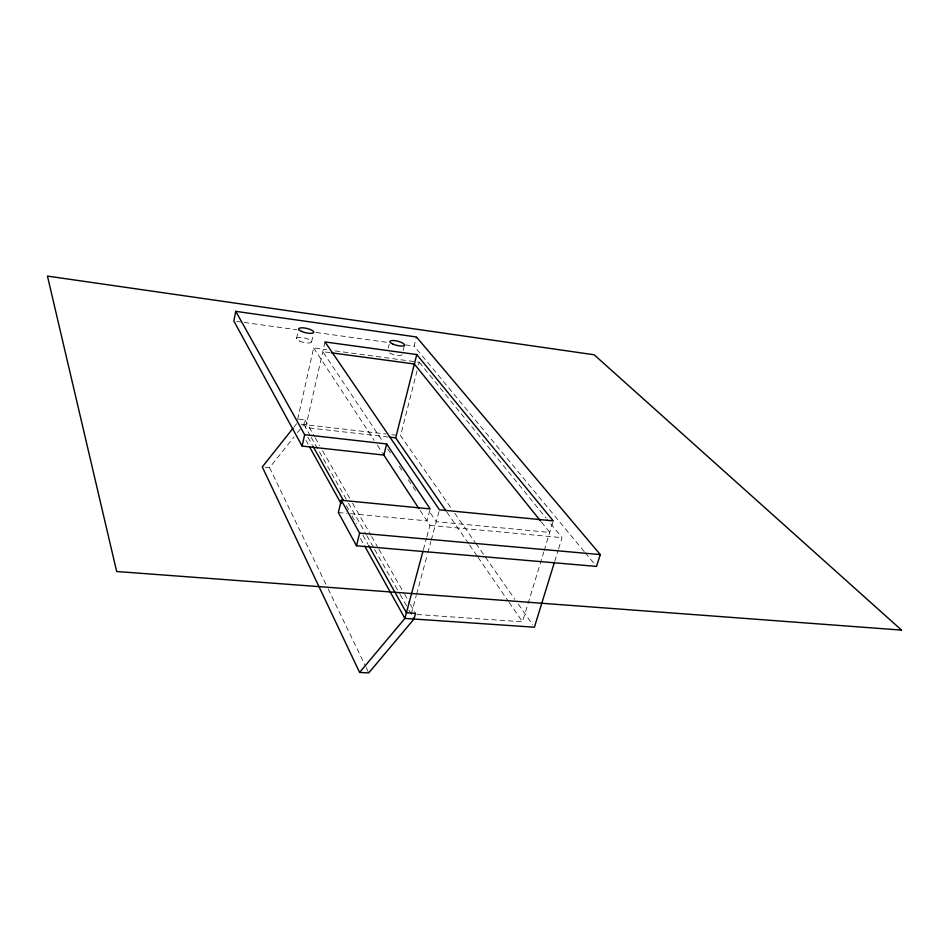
<?xml version="1.0" encoding="UTF-8"?>
<svg xmlns="http://www.w3.org/2000/svg" width="949" height="949" viewBox="0 0 949 949"><rect width="100%" height="100%" fill="white"/><g stroke="black" fill="none" stroke-linecap="round" stroke-linejoin="round"><path stroke-width="0.71" stroke-dasharray="4.75 3.56" d="M296.574 338.496L298.686 328.876M311.616 341.877L312.838 336.385M297.63 419.399L313.644 347.951L326.836 349.742M297.606 432.471L303.929 424.523L304.985 419.885L297.713 419.043M325.033 341.948L305.625 427.513L388.426 437.014M388.26 348.093L389.244 344.084M403.147 350.478L404.476 345.128M584.228 551.571L414.144 346.124L416.445 336.978M417.074 370.715L400.549 435.686L451.38 508.415M418.509 365.068L419.221 362.245L332.708 350.537M429.826 510.242L426.979 520.859L348.508 513.48M423.396 549.708L426.481 538.261M426.86 536.826L429.944 525.378L419.79 509.886M411.225 614.098L416.231 595.628M416.611 594.204L427.394 554.406M427.774 552.994L430.858 541.618M431.237 540.195L439.47 509.815M417.086 614.501L522.508 621.809L543.801 551.962M544.216 550.562L553.267 520.882M554.702 561.44L558.154 550.242M558.581 548.854L562.045 537.656L547.11 519.305M293.953 427.097L296.669 423.681M265.186 467.228L269.552 467.679L293.988 437.014M338.33 512.519L347.049 513.338M429.944 525.378L562.045 537.656M301.058 424.191L385.923 434.001M391.771 434.678L397.631 435.354M330.098 352.637L322.826 351.664L382.827 441.617M236.764 321.391L242.636 322.209M244.095 322.423L296.871 329.778M315.934 332.435L387.761 342.447M405.353 344.902L414.144 346.124M585.177 552.709L594.62 564.121M419.221 362.245L546.173 518.166M541.404 522.021L549.756 532.401L436.243 521.725L428.841 510.633M454.773 513.267L475.093 542.365M475.947 543.575L514.904 599.329M518.296 604.181L532.697 624.786M446.92 512.163L468.759 543.836M469.601 545.058L477.157 556.019M477.999 557.241L508.237 601.097M509.079 602.318L522.508 621.809M387.75 449.019L391.866 455.176M399.256 466.267L402.542 471.202M408.295 479.826L416.516 492.151M313.644 347.951L374.214 440.36M377.453 445.295L382.293 452.685M304.985 419.885L314.499 436.552M315.234 437.833L319.623 445.52M322.553 450.645L351.842 501.891M352.577 503.172L370.881 535.212M371.617 536.493L378.2 548.024M378.936 549.305L403.835 592.876M404.571 594.157L409.695 603.125M410.419 604.406L415.543 613.374M303.929 424.523L310.501 436.113M311.225 437.406L347.868 502.14M348.402 503.1L366.065 534.311M366.8 535.604L374.084 548.475M374.641 549.471L399.565 593.505M400.158 594.548L408.307 608.95M408.912 610.005L414.013 619.021M307.856 437.121L312.209 444.867M346.266 505.556L349.173 510.728M352.067 515.888L356.421 523.634M362.933 535.26L368.01 544.299M305.993 440.443L308.14 444.31M360.454 538.451L364.048 544.904M269.552 467.679L327.524 587.621M328.164 588.949L365.531 666.245M366.172 667.574L368.746 672.912M402.056 354.677A7.509 2.183 14 0 1 396.243 355.151A7.509 2.183 14 0 1 388.699 352.423M299.433 341.059A7.711 2.278 13 0 0 311.545 342.091A7.711 2.278 13 0 0 301.308 337.441A7.711 2.278 13 0 0 299.433 341.059"/><path stroke-width="1.42" d="M235.767 311.343L233.834 320.987L302.079 446.077L383.859 455.069L386.646 443.954L304.665 434.689L235.767 311.343L416.445 336.978L600.302 554.596L596.506 566.411L356.48 545.782L338.33 512.519L341.296 500.277L430.182 508.913L386.646 443.954M302.079 446.077L304.665 434.689M356.48 545.782L359.635 533.124L341.296 500.277M446.077 510.942L395.686 437.857L416.765 354.546L325.033 341.948L439.47 509.815L553.267 520.882L416.765 354.546M423.005 551.144L404.891 618.404L359.6 672.426L262.28 466.92L293.051 428.236M554.263 562.84L534.394 627.218L404.891 618.404L364.76 546.185M359.6 672.426L368.746 672.912L414.013 619.021L415.543 613.374L406.421 612.734L368.734 545.592M359.635 533.124L600.302 554.596M389.885 437.181L395.686 437.857M331.545 352.838L414.369 363.989L540.479 520.871M383.099 453.919L418.995 508.676M312.933 446.16L343.372 500.396M309.576 446.896L341.106 503.634M901.55 630.112L116.668 571.512L47.45 276.088L594.145 354.772L901.55 630.112M393.005 344.131A7.521 2.147 14.1 0 0 404.476 345.128A7.521 2.147 14.1 0 0 394.072 340.572A7.521 2.147 14.1 0 0 393.005 344.131M301.557 331.403A7.734 2.242 13 0 0 313.692 332.482A7.734 2.242 13 0 0 303.407 327.868A7.734 2.242 13 0 0 301.557 331.403"/></g></svg>
